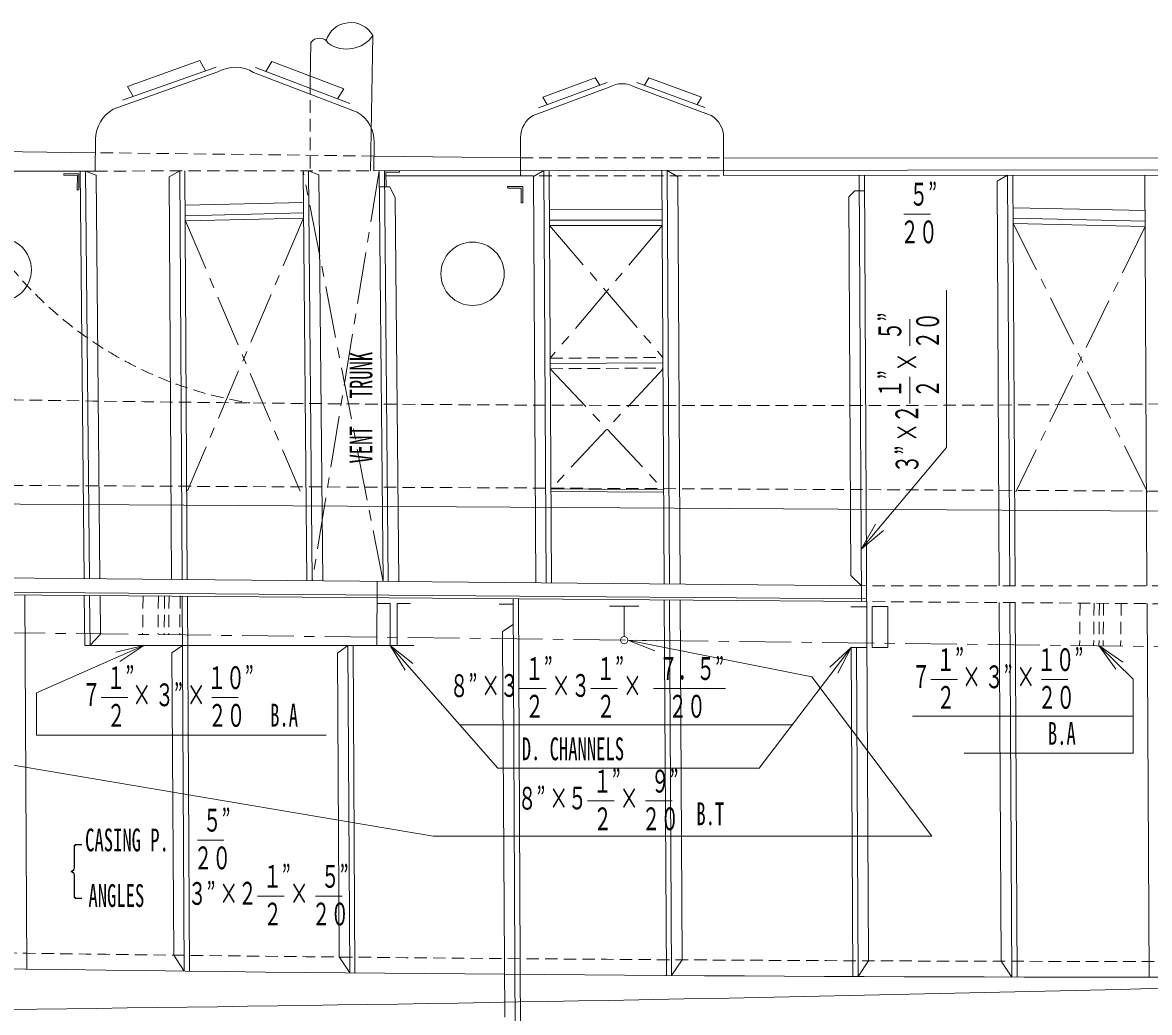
# Model space of a CAD drawing. Units: millimetres, scale not verified. Extents: x -28536 to 28536, y -20184 to 20184.
# Drawn here: x -10630 to -5192, y 4188 to 8967 of the extents above; entities that cross this region are included whole.
import ezdxf
from ezdxf.enums import TextEntityAlignment as Align

# ---------------------------------------------------------------- set-up
doc = ezdxf.new("R2010")
doc.units = ezdxf.units.MM
doc.header["$LTSCALE"] = 50
doc.linetypes.add('CHAIN1', pattern=[8, 5, -1, 1, -1])
doc.linetypes.add('DASHED1', pattern=[1.8, 1.2, -0.6])
for name, color, linetype, lineweight in [('0-0_0', 3, 'Continuous', 18), ('0-1_芯', 4, 'CHAIN1', 18), ('0-2_寸法', 2, 'Continuous', 18)]:
    doc.layers.add(name, color=color, linetype=linetype, lineweight=lineweight)
doc.styles.add('ＭＳ ゴシック', font='')
doc.styles.get('ＭＳ ゴシック').set_extended_font_data('MS Gothic')

msp = doc.modelspace()

# ---------------------------------------------------------------- linework, layer by layer
at = {"layer": '0-0_0'}
for p, q in [((-9242.17, 8681.64), (-9238.57, 8868.84)), ((-8951.51, 8251.54), (-8938.98, 8904.54)), ((-10124.12, 8658.95), (-9774.99, 8783.42)), ((-9774.99, 8783.42), (-9746.8, 8734.28)), ((-9426.31, 8779.36), (-9455.64, 8730.89)), ((-9080.18, 8646.8), (-9426.31, 8779.36)), ((-9687.55, 8728.44), (-10192.22, 8548.51)), ((-10147.1, 8591.57), (-9696.08, 8752.36)), ((-9515.01, 8726.43), (-9014.67, 8534.81)), ((-9050, 8575.54), (-9505.93, 8750.15)), ((-10124.12, 8658.95), (-10095.93, 8609.81)), ((-9080.18, 8646.8), (-9109.5, 8598.33)), ((-8165.4, 8519.08), (-7799.3, 8654.35)), ((-8139.41, 8555.76), (-7808.11, 8678.17)), ((-8119.11, 8606.55), (-7865.85, 8700.13)), ((-7865.85, 8700.13), (-7844.9, 8664.58)), ((-7673.61, 8654.33), (-7307.57, 8518.93)), ((-7337.58, 8557.12), (-7664.8, 8678.15)), ((-7607.06, 8700.09), (-7628.01, 8664.54)), ((-7353.83, 8606.43), (-7607.06, 8700.09)), ((-8119.11, 8606.55), (-8098.16, 8571)), ((-7353.83, 8606.43), (-7374.78, 8570.88)), ((-10277.58, 8403.08), (-10279.34, 8250.13)), ((-8932.7, 8387.43), (-8934.26, 8251.56)), ((-8226.36, 8412.43), (-8226.36, 8313.92)), ((-7246.63, 8412.27), (-7246.63, 8313.29)), ((-10278.32, 8338.8), (-11695.17, 8355.98)), ((-8226.36, 8313.92), (-8933.45, 8322.5)), ((-8226.27, 8226.9), (-8226.36, 8313.92)), ((-7246.65, 8227.94), (-7246.63, 8313.29)), ((-4341.88, 8312.81), (-7246.63, 8313.29)), ((-11695.17, 8248.64), (-10279.34, 8250.13)), ((-10430.32, 8229.51), (-10430.87, 8237.11)), ((-10430.87, 8237.11), (-10358.1, 8237.07)), ((-10358.35, 8158.63), (-10358.1, 8237.07)), ((-10332.79, 6282.4), (-10351.24, 8250.06)), ((-10307.38, 6282.17), (-10325.84, 8250.09)), ((-10274.85, 8230.75), (-10325.84, 8250.07)), ((-10256.58, 6281.7), (-10274.85, 8230.75)), ((-9921.96, 8221.85), (-9871.42, 8250.57)), ((-9910.95, 6278.51), (-9921.96, 8221.85)), ((-9860.19, 6278.05), (-9871.42, 8250.57)), ((-9834.79, 6277.81), (-9846.02, 8250.59)), ((-9257.27, 6272.49), (-9275.83, 8251.19)), ((-9231.87, 6272.26), (-9250.43, 8251.22)), ((-9199.44, 8231.88), (-9250.43, 8251.21)), ((-9181.07, 6271.79), (-9199.44, 8231.88)), ((-8934.26, 8251.56), (-4366.75, 8256.38)), ((-8890.32, 6269.11), (-8908.91, 8251.58)), ((-8864.91, 6268.88), (-8883.51, 8251.61)), ((-8876.29, 8226.28), (-8226.27, 8226.9)), ((-8102.91, 6261.86), (-8113.63, 8252.42)), ((-8077.51, 6261.62), (-8088.23, 8252.45)), ((-7533.51, 6256.61), (-7544.43, 8253.02)), ((-7519.03, 8253.05), (-7467.94, 8221.76)), ((-7508.11, 6256.38), (-7519.03, 8253.05)), ((-7457.24, 6255.91), (-7467.94, 8221.76)), ((-7246.65, 8227.94), (-4390.23, 8230.96)), ((-6581.72, 6172.1), (-6592.67, 8228.63)), ((-6547.07, 4437.37), (-6567.27, 8228.66)), ((-5926.99, 8201.93), (-5876.46, 8230.65)), ((-5865.97, 6247.45), (-5876.46, 8230.65)), ((-5840.56, 6247.45), (-5851.06, 8230.67)), ((-5203.89, 6247.45), (-5214.37, 8230.08)), ((-10365.95, 8158.08), (-10358.35, 8158.63)), ((-8288.93, 8175.4), (-8216.17, 8175.74)), ((-8288.34, 8167.8), (-8288.93, 8175.4)), ((-8216.01, 8097.3), (-8216.17, 8175.74)), ((-5916.71, 6247.45), (-5926.99, 8201.93)), ((-8814.11, 6268.41), (-8831.48, 8121.33)), ((-6632.97, 6298.11), (-6642.5, 8125.12)), ((-9844.47, 8085.31), (-9274.4, 8098.54)), ((-8223.61, 8096.71), (-8216.01, 8097.3)), ((-8087.21, 8063.78), (-7543.4, 8063.14)), ((-5847.22, 8072.62), (-5210.42, 8058.93)), ((-9844, 8034.56), (-9273.92, 8047.79)), ((-9843.76, 8009.18), (-9273.68, 8022.41)), ((-8088.3, 8012.99), (-7544.49, 8012.35)), ((-5848.86, 7996.43), (-5212.06, 7982.75)), ((-5848.31, 8021.83), (-5211.51, 8008.14)), ((-8086.8, 7987.6), (-7542.98, 7986.96)), ((-8083.21, 7321.33), (-7539.35, 7324.3)), ((-8080.05, 6703.24), (-7536.1, 6699.19)), ((-8079.95, 6715.94), (-7536, 6711.89)), ((-6556.72, 6247.61), (-13997.5, 6316.16)), ((-8919.09, 6269.38), (-8920.07, 5960.32)), ((-6582.12, 6247.85), (-6632.97, 6298.11)), ((-6556.31, 6171.87), (-13988.2, 6228.4)), ((-6556.38, 6184.57), (-13988.11, 6241.1)), ((-10608.69, 4397.6), (-10618.97, 6202.77)), ((-10329.77, 5960.32), (-10332.02, 6200.59)), ((-10304.37, 5960.56), (-10306.62, 6200.4)), ((-10254.07, 6014.18), (-10255.81, 6200.01)), ((-9849.43, 4387.81), (-9859.73, 6197)), ((-9824.03, 4387.51), (-9834.33, 6196.8)), ((-8330.37, 6159.03), (-8262.47, 6159.38)), ((-8251.89, 4083.12), (-8262.6, 6184.85)), ((-8226.49, 4082.92), (-8237.2, 6184.65)), ((-7797.25, 6148.93), (-7656.3, 6148.93)), ((-7726.78, 6003.32), (-7726.78, 6148.93)), ((-7523.17, 4366.35), (-7533.09, 6179.3)), ((-7497.77, 4366.18), (-7507.69, 6179.1)), ((-7447.37, 4442.06), (-7456.82, 6178.72)), ((-6632.19, 6145.77), (-6556.18, 6146.99)), ((-6632.17, 6145.62), (-6632.18, 6145.77)), ((-6606.91, 6172.25), (-6606.91, 6172.58)), ((-6606.78, 6146.03), (-6606.78, 6146.18)), ((-6529.73, 6147.26), (-6453.71, 6148.48)), ((-6529.73, 5950.03), (-6529.73, 6147.26)), ((-6453.71, 5950.43), (-6453.71, 6148.48)), ((-5907.18, 4435.2), (-5916.29, 6167)), ((-5855.97, 4358.87), (-5865.54, 6166.61)), ((-5830.57, 4358.81), (-5840.13, 6166.42)), ((-5193.89, 4357.73), (-5203.43, 6161.57)), ((-8303.17, 4165.48), (-8313.52, 5992.4)), ((-10329.77, 5960.32), (-8742.47, 5960.32)), ((-9858.39, 5960.32), (-9908.94, 5923.76)), ((-9060.19, 5960.32), (-9110.73, 5921.86)), ((-9051.18, 4379), (-9060.19, 5960.32)), ((-9025.78, 4378.74), (-9034.78, 5960.32)), ((-6631.15, 5949.62), (-6555.13, 5950.03)), ((-6622.86, 4361.49), (-6631.15, 5949.62)), ((-6597.46, 4361.62), (-6605.75, 5949.76)), ((-6529.73, 5950.03), (-6453.71, 5950.43)), ((-9900.67, 4464.82), (-9908.94, 5923.76)), ((-9102.43, 4456.01), (-9110.73, 5921.86)), ((-9900.67, 4464.82), (-9849.43, 4387.81)), ((-9102.43, 4456.01), (-9051.18, 4379)), ((-7497.77, 4366.18), (-7447.37, 4442.06)), ((-6597.46, 4361.62), (-6547.07, 4437.37)), ((-5907.18, 4435.2), (-5855.97, 4358.87))]:
    msp.add_line(p, q, dxfattribs=at)
at = {"layer": '0-0_0', "color": 1, "linetype": 'DASHED1'}
for p, q in [((-9242.17, 8681.64), (-9241.71, 8251.23)), ((-8933.45, 8322.5), (-10275.87, 8338.77)), ((-8226.36, 8313.92), (-7246.63, 8313.92)), ((-10279.34, 8250.13), (-8934.26, 8251.56)), ((-8226.27, 8226.9), (-7246.65, 8226.74)), ((-8083.35, 7346.73), (-7539.49, 7349.7)), ((-8083.07, 7295.93), (-7539.21, 7298.9)), ((-4326.76, 6700.99), (-11695.17, 6737.35)), ((-4398.71, 6247.45), (-6556.72, 6247.45)), ((-10048.41, 6198.43), (-10050.63, 6013.16)), ((-9973.95, 6198.43), (-9976.18, 6012.27)), ((-9944.19, 6198.43), (-9946.42, 6011.91)), ((-9922.61, 6198.43), (-9924.85, 6011.66)), ((-9869.23, 6198.79), (-9871.48, 6011.02)), ((-4397.85, 6155.44), (-6556.31, 6171.87)), ((-5526.34, 6164.03), (-5528.79, 5959.11)), ((-5458.84, 6164.03), (-5461.29, 5959.11)), ((-5433.01, 6164.03), (-5435.46, 5959.11)), ((-5412.78, 6164.03), (-5415.23, 5959.11)), ((-5328.33, 6164.03), (-5330.78, 5959.11))]:
    msp.add_line(p, q, dxfattribs=at)
at = {"layer": '0-0_0'}
for points in [[(-4325.85, 6603.34), (-11695.17, 6648.45), (-11695.17, 8248.64)], [(-10430.32, 8229.51), (-10365.15, 8228.92), (-10365.95, 8158.08)], [(-8811.3, 8243.97), (-8810.74, 8251.57), (-8883.51, 8251.61)], [(-8811.3, 8243.97), (-8876.46, 8243.45), (-8875.75, 8173.3)], [(-8153.66, 6262.32), (-8164.16, 8223.7), (-8113.63, 8252.42)], [(-8831.48, 8121.33), (-8857.27, 8173.3), (-8908.17, 8173.3)], [(-8288.34, 8167.8), (-8223.18, 8167.55), (-8223.61, 8096.71)], [(-6642.5, 8125.12), (-6614.07, 8155.18), (-6566.58, 8155.18)], [(-8856.51, 5960.32), (-8856.51, 6163.08), (-8920.07, 6163.08)], [(-8821.57, 5960.32), (-8821.57, 6163.08), (-8758.02, 6163.08)], [(-8313.52, 5992.4), (-8313.52, 6026.99), (-8261.97, 6061.43)], [(-10329.77, 5960.32), (-10304.37, 5960.56), (-10254.07, 6014.18)]]:
    msp.add_lwpolyline(points, dxfattribs=at)
for centre, radius in [((-10740.43, 7773.97), 152.92), ((-8458.25, 7754.03), 152.92), ((-7726.78, 5985.38), 17.93)]:
    msp.add_circle(centre, radius, dxfattribs=at)
for centre, radius, start, end in [((-9046.72, 8843.07), 124.04, 29.70621, 162.58187), ((-9197.04, 8843.56), 48.62, 28.63851, 148.674), ((-9065.59, 8993.89), 154.97, 235.05445, 324.78917), ((-9602.98, 8581.03), 169.94, 58.82509, 119.84132), ((-7736.48, 8547.68), 123.79, 59.48243, 120.49866), ((-10107.65, 8401.1), 169.94, 119.84132, 179.33321), ((-9102.64, 8389.41), 169.94, 359.33321, 58.82509), ((-8102.57, 8412.41), 123.79, 120.49866, 179.99055), ((-7370.43, 8412.29), 123.79, 359.99055, 59.48243), ((-4801.84, 425346.65), 420989.1, 268.9988, 270.67794), ((-15637.38, 425428.38), 421254.77, 270.47311, 271.73757)]:
    msp.add_arc(centre, radius, start, end, dxfattribs=at)
at = {"layer": '0-0_0', "color": 1, "linetype": 'DASHED1'}
for centre, radius, start, end in [((-9250.17, 8971.47), 1862.35, 202.81243, 261.28382), ((-7067.11, 240012.36), 232894.78, 266.7627, 270.67319), ((-4801.84, 425422.85), 420989.1, 268.9988, 270.68113)]:
    msp.add_arc(centre, radius, start, end, dxfattribs=at)
at = {"layer": '0-1_芯'}
for p, q in [((-8890.32, 6269.11), (-9275.83, 8251.19)), ((-8908.91, 8251.58), (-9231.87, 6272.26)), ((-9843.76, 8009.15), (-9290.07, 6704.03)), ((-9273.68, 8022.38), (-9833.9, 6706.76)), ((-5848.86, 7996.43), (-5200, 6697.59)), ((-8086.8, 7987.61), (-7539.49, 7349.7)), ((-7542.98, 7986.96), (-8083.35, 7346.73)), ((-5212.06, 7982.75), (-5836.72, 6701.49)), ((-8083.02, 7295.94), (-7535.31, 6711.89)), ((-7539.19, 7295.29), (-8079.11, 6715.93)), ((-13970.36, 6060.01), (-2859.31, 5927.21))]:
    msp.add_line(p, q, dxfattribs=at)
at = {"layer": '0-2_寸法'}
for p, q in [((-6376.35, 8042.63), (-6248.11, 8042.63)), ((-6348.68, 7406.89), (-6348.68, 7535.13)), ((-6348.68, 7127.88), (-6348.68, 7256.12)), ((-6583.06, 6424.44), (-6513.16, 6545.74)), ((-6583.06, 6424.44), (-6475.89, 6514.52)), ((-6821.08, 5807.73), (-7708.84, 5985.38)), ((-7708.84, 5985.38), (-7568.88, 5982.17)), ((-7708.84, 5985.38), (-7578.42, 5934.49)), ((-10044.48, 5960.32), (-10180.41, 5926.82)), ((-10044.48, 5960.32), (-10160.75, 5882.35)), ((-8856.51, 5960.32), (-8747.29, 5872.74)), ((-8856.51, 5960.32), (-8783.84, 5840.66)), ((-8856.51, 5960.32), (-8336.19, 5367.49)), ((-7075.36, 5367.49), (-6631.15, 5949.62)), ((-6631.15, 5949.62), (-6734.12, 5854.76)), ((-6631.15, 5949.62), (-6695.46, 5825.27)), ((-5435.46, 5959.11), (-5320.17, 5879.7)), ((-5435.46, 5959.11), (-5354.28, 5845.06)), ((-6246.65, 5795.56), (-6118.41, 5795.56)), ((-5713.47, 5795.56), (-5585.23, 5795.56)), ((-8231.33, 5752.63), (-8103.09, 5752.63)), ((-7887.14, 5752.63), (-7758.9, 5752.63)), ((-7584.61, 5752.63), (-7237.16, 5752.63)), ((-10250.42, 5708.55), (-10122.18, 5708.55)), ((-9717.24, 5708.55), (-9589, 5708.55)), ((-5270.1, 5618.4), (-6334.91, 5618.4)), ((-8519.87, 5576.77), (-6915.67, 5576.77)), ((-10562.08, 5526.96), (-9165.2, 5526.96)), ((-7075.36, 5367.49), (-8336.19, 5367.49)), ((-7903.02, 5209.27), (-7774.78, 5209.27)), ((-7624.01, 5209.27), (-7495.77, 5209.27)), ((-9786.07, 5020.57), (-9657.83, 5020.57)), ((-10381.34, 4987.19), (-10381.34, 4883.37)), ((-10379.34, 4987.19), (-10379.34, 4883.37)), ((-10369.34, 4999.19), (-10343.98, 4999.19)), ((-10369.34, 4997.19), (-10343.98, 4997.19)), ((-10384.19, 4877.25), (-10394.57, 4868.51)), ((-10384.19, 4859.77), (-10394.57, 4868.51)), ((-10382.9, 4875.72), (-10391.47, 4868.51)), ((-10382.9, 4861.3), (-10391.47, 4868.51)), ((-10381.34, 4749.83), (-10381.34, 4853.65)), ((-10379.34, 4749.83), (-10379.34, 4853.65)), ((-10369.34, 4739.83), (-10343.98, 4739.83)), ((-10369.34, 4737.83), (-10343.98, 4737.83)), ((-9495.34, 4749.63), (-9367.1, 4749.63)), ((-9216.32, 4749.63), (-9088.08, 4749.63))]:
    msp.add_line(p, q, dxfattribs=at)
for points in [[(-6583.06, 6424.44), (-6171.34, 6915.96), (-6171.34, 7675.79)], [(-11079.27, 6007.52), (-10857.02, 5412.88), (-8648.45, 5038.4)], [(-10044.48, 5960.32), (-10562.08, 5731.54), (-10562.08, 5526.96)], [(-5435.46, 5959.11), (-5270.1, 5796.28), (-5270.1, 5440.52), (-6085.8, 5440.52)], [(-8648.45, 5038.4), (-6242.32, 5038.4), (-6821.08, 5807.73)]]:
    msp.add_lwpolyline(points, dxfattribs=at)
for centre, radius, start, end in [((-10369.34, 4987.19), 12, 90, 180), ((-10369.34, 4987.19), 10, 90, 180), ((-10389.34, 4883.37), 8, 310.08983, 0), ((-10389.34, 4853.65), 8, 0, 49.91017), ((-10389.34, 4883.37), 10, 310.08983, 0), ((-10389.34, 4853.65), 10, 0, 49.91017), ((-10369.34, 4749.83), 12, 180, 270), ((-10369.34, 4749.83), 10, 180, 270)]:
    msp.add_arc(centre, radius, start, end, dxfattribs=at)

# ---------------------------------------------------------------- texts
at = {"layer": '0-2_寸法', "style": 'ＭＳ ゴシック', "width": 0.6}
for s, p in [('５”', (-6349.77, 8050.1)), ('２０', (-6393.95, 7868.3)), ('１”', (-6220.07, 5803.03)), ('１０”', (-5733.63, 5803.03)), ('１”', (-8204.76, 5760.09)), ('１”', (-7860.56, 5760.09)), ('７．５”', (-7558.03, 5760.09)), ('１”', (-10223.84, 5716.02)), ('１０”', (-9737.4, 5716.02)), ('８”', (-8568.14, 5677.42)), ('３', (-8325.57, 5678.59)), ('３', (-7981.38, 5678.59)), ('７', (-6339.19, 5721.6)), ('×', (-6095.48, 5720.15)), ('３”', (-5985.65, 5720.35)), ('×', (-5833.27, 5720.35)), ('７', (-10342.96, 5634.6)), ('×', (-10099.25, 5633.15)), ('３”', (-9989.43, 5633.35)), ('×', (-9837.04, 5633.35)), ('×', (-8415.75, 5677.42)), ('×', (-8076.1, 5677.22)), ('×', (-7731.91, 5677.22)), ('２', (-6219.26, 5621.22)), ('２０', (-5731.06, 5621.22)), ('２', (-8203.94, 5578.29)), ('２', (-7859.75, 5578.29)), ('２０', (-7513.05, 5578.29)), ('２', (-10223.03, 5534.22)), ('２０', (-9734.84, 5534.22)), ('B.A', (-9435.24, 5535.37)), ('B.A', (-5682.05, 5447.16)), ('D. CHANNELS', (-8221.01, 5372.79)), ('１”', (-7876.44, 5216.74)), ('９”', (-7597.43, 5216.74)), ('８”', (-8239.82, 5134.07)), ('５', (-7997.26, 5135.23)), ('×', (-8087.44, 5134.07)), ('×', (-7747.79, 5133.86)), ('５”', (-9759.49, 5028.04)), ('２', (-7875.63, 5034.94)), ('２０', (-7641.6, 5034.94)), ('B.T', (-7378.26, 5059.03)), ('CASING P. ', (-10327.84, 4932.9)), ('２０', (-9803.66, 4846.24)), ('１”', (-9468.76, 4757.1)), ('５”', (-9189.75, 4757.1)), ('ANGLES', (-10311.96, 4664.46)), ('３”', (-9832.14, 4674.43)), ('×', (-9679.76, 4674.43)), ('２', (-9589.58, 4675.59)), ('×', (-9340.11, 4674.23)), ('２', (-9467.95, 4575.3)), ('２０', (-9233.92, 4575.3))]:
    msp.add_text(s, height=110, dxfattribs=at).set_placement(p, align=Align.BOTTOM_LEFT)
for s, p in [('５”', (-6356.15, 7433.47)), ('２０', (-6174.35, 7389.29)), ('VENT   TRUNK', (-8908.94, 6838.41)), ('×', (-6273.27, 7283.11)), ('１”', (-6356.15, 7154.45)), ('２', (-6174.35, 7155.27)), ('２', (-6274.64, 7033.64)), ('×', (-6273.48, 6943.46)), ('３”', (-6273.48, 6791.07))]:
    msp.add_text(s, height=110, rotation=90, dxfattribs=at).set_placement(p, align=Align.BOTTOM_LEFT)

doc.saveas('drawing.dxf')
